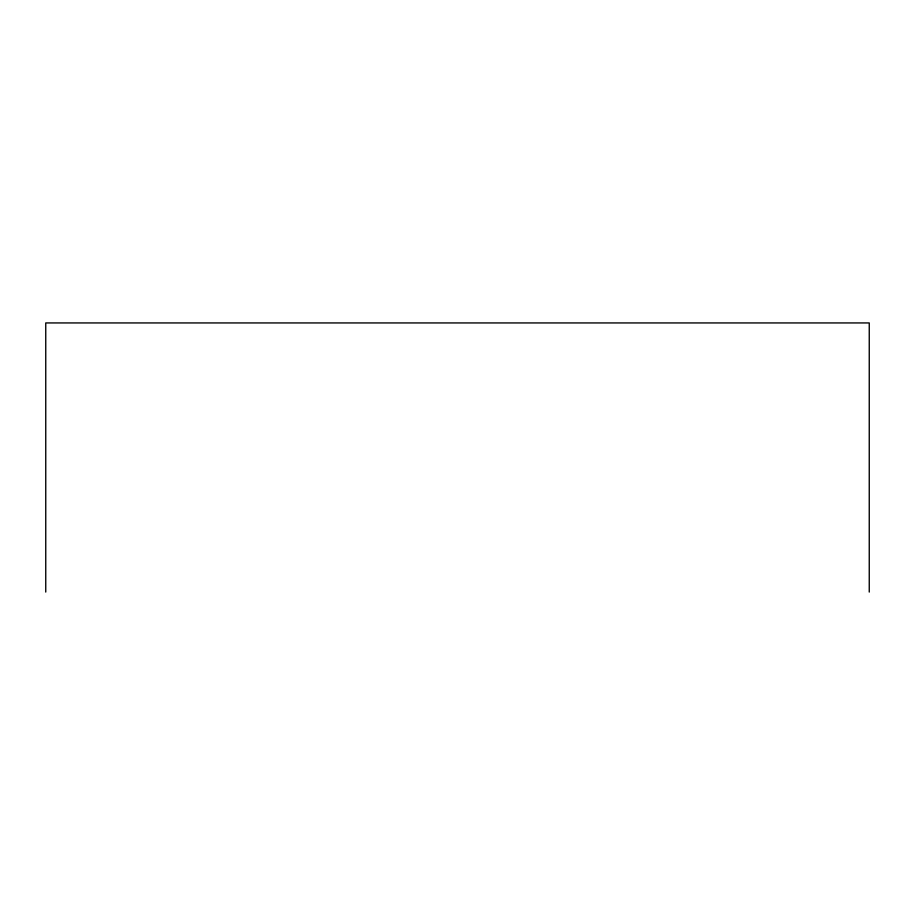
<?xml version="1.0" encoding="UTF-8"?>
<svg xmlns="http://www.w3.org/2000/svg" width="915" height="915" viewBox="0 0 915 915"><rect width="100%" height="100%" fill="white"/><g stroke="black" fill="none" stroke-linecap="round" stroke-linejoin="round"><path stroke-width="1.37" d="M869.25 592.062L869.25 322.938L45.75 322.938L45.75 592.062"/></g></svg>
